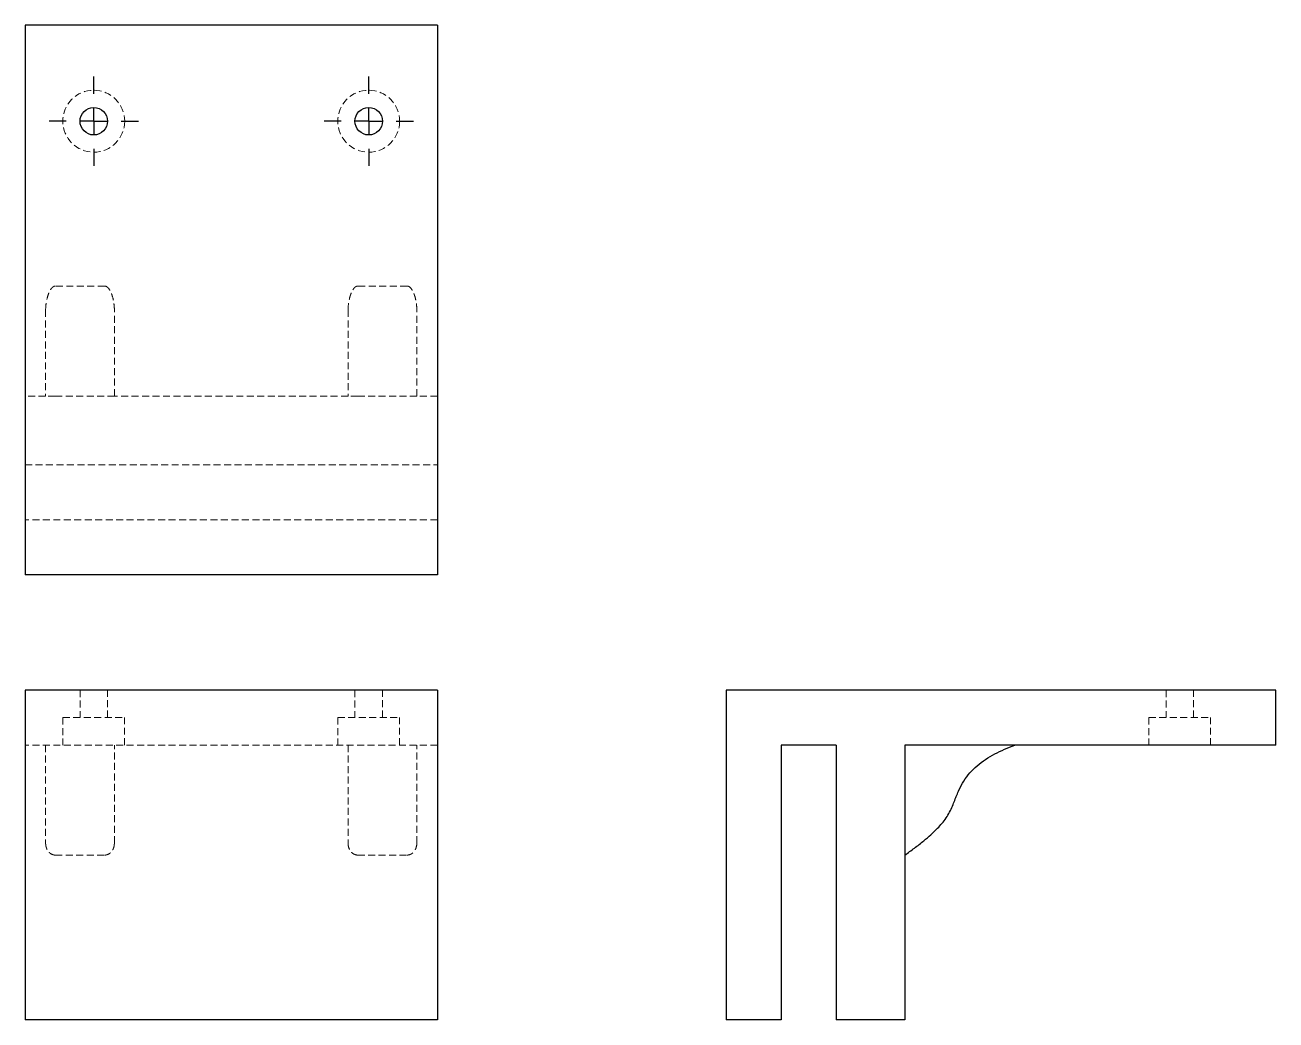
# Model space of a CAD drawing. Header units: millimetres. Extents: x 46 to 273, y 27 to 208.
import ezdxf

# ---------------------------------------------------------------- set-up
doc = ezdxf.new("R2010")
doc.units = ezdxf.units.MM
doc.linetypes.add('HIDDEN', pattern=[1.905, 1.27, -0.635])
doc.layers.add('10', color=7, linetype='Continuous')

# ---------------------------------------------------------------- blocks, each defined once
blk = doc.blocks.new('SW_CENTERMARKSYMBOL_0')
at = {"layer": '10', "color": 0}
for p, q in [((0, 5), (0, 8.125)), ((0, 0), (0, 2.5)), ((-5, 0), (-8.125, 0)), ((0, 0), (-2.5, 0)), ((0, 0), (0, -2.5)), ((0, 0), (2.5, 0)), ((5, 0), (8.125, 0)), ((0, -5), (0, -8.125))]:
    blk.add_line(p, q, dxfattribs=at)
blk = doc.blocks.new('SW_CENTERMARKSYMBOL_1')
at = {"layer": '10', "color": 0}
for p, q in [((0, 5), (0, 8.125)), ((0, 0), (0, 2.5)), ((-5, 0), (-8.125, 0)), ((0, 0), (-2.5, 0)), ((0, 0), (0, -2.5)), ((0, 0), (2.5, 0)), ((5, 0), (8.125, 0)), ((0, -5), (0, -8.125))]:
    blk.add_line(p, q, dxfattribs=at)

msp = doc.modelspace()

# ---------------------------------------------------------------- linework, layer by layer
at = {"color": 7, "linetype": 'Continuous', "lineweight": 25}
for p, q in [((45.5, 208), (45.5, 108)), ((120.5, 208), (45.5, 208)), ((120.5, 208), (120.5, 108)), ((120.5, 108), (45.5, 108)), ((45.5, 87), (45.5, 27)), ((120.5, 87), (45.5, 87)), ((120.5, 87), (120.5, 27)), ((173, 87), (173, 27)), ((273, 87), (173, 87)), ((273, 77), (273, 87)), ((193, 77), (183, 77)), ((183, 77), (183, 27)), ((193, 77), (193, 27)), ((205.5, 77), (205.5, 27)), ((273, 77), (205.5, 77)), ((120.5, 27), (45.5, 27)), ((183, 27), (173, 27)), ((205.5, 27), (193, 27))]:
    msp.add_line(p, q, dxfattribs=at)
at = {"color": 7, "linetype": 'HIDDEN', "lineweight": 18}
for p, q in [((60, 160.5), (51, 160.5)), ((115, 160.5), (106, 160.5)), ((49.25, 156.16), (49.25, 140.5)), ((61.75, 140.5), (61.75, 156.16)), ((104.25, 156.16), (104.25, 140.5)), ((116.75, 140.5), (116.75, 156.16)), ((49.25, 140.5), (45.5, 140.5)), ((51, 140.5), (60, 140.5)), ((104.25, 140.5), (61.75, 140.5)), ((106, 140.5), (115, 140.5)), ((120.5, 140.5), (116.75, 140.5)), ((45.5, 128), (120.5, 128)), ((120.5, 118), (45.5, 118)), ((55.5, 87), (55.5, 82)), ((60.5, 82), (60.5, 87)), ((105.5, 87), (105.5, 82)), ((110.5, 82), (110.5, 87)), ((253, 87), (253, 82)), ((258, 82), (258, 87)), ((52.38, 82), (63.62, 82)), ((52.38, 82), (52.38, 77)), ((63.62, 77), (63.62, 82)), ((102.38, 82), (113.62, 82)), ((102.38, 82), (102.38, 77)), ((113.62, 77), (113.62, 82)), ((249.88, 82), (261.12, 82)), ((249.88, 82), (249.88, 77)), ((261.12, 77), (261.12, 82)), ((120.5, 77), (45.5, 77)), ((49.25, 77), (49.25, 59.15)), ((61.75, 59.15), (61.75, 77)), ((104.25, 77), (104.25, 59.15)), ((116.75, 59.15), (116.75, 77)), ((51, 57), (60, 57)), ((106, 57), (115, 57))]:
    msp.add_line(p, q, dxfattribs=at)
for centre in [(58, 190.5), (108, 190.5)]:
    msp.add_circle(centre, 5.63, dxfattribs=at)
at = {"color": 7, "linetype": 'Continuous', "lineweight": 25}
for centre in [(58, 190.5), (108, 190.5)]:
    msp.add_circle(centre, 2.5, dxfattribs=at)
at = {"color": 7, "linetype": 'HIDDEN', "lineweight": 18}
for points, knots in [([(49.25, 156.16), (49.25, 156.57), (49.28, 156.98), (49.4, 157.8), (49.49, 158.2), (49.66, 158.79), (49.72, 158.99), (49.88, 159.38), (49.97, 159.56), (50.17, 159.92), (50.29, 160.09), (50.52, 160.31), (50.61, 160.38), (50.79, 160.47), (50.89, 160.5), (51, 160.5)], [0, 0, 0, 0, 0.25, 0.25, 0.5, 0.5, 0.625, 0.625, 0.75, 0.75, 0.875, 0.875, 0.9375, 0.9375, 1, 1, 1, 1]), ([(60, 160.5), (60.11, 160.5), (60.21, 160.47), (60.4, 160.38), (60.48, 160.31), (60.71, 160.1), (60.83, 159.92), (61.03, 159.56), (61.12, 159.38), (61.28, 159), (61.34, 158.8), (61.52, 158.2), (61.6, 157.8), (61.72, 156.98), (61.75, 156.57), (61.75, 156.16)], [0, 0, 0, 0, 0.0625, 0.0625, 0.125, 0.125, 0.25, 0.25, 0.375, 0.375, 0.5, 0.5, 0.75, 0.75, 1, 1, 1, 1]), ([(104.25, 156.16), (104.25, 156.57), (104.28, 156.98), (104.4, 157.8), (104.48, 158.2), (104.66, 158.79), (104.72, 158.99), (104.88, 159.38), (104.96, 159.56), (105.17, 159.92), (105.29, 160.1), (105.52, 160.31), (105.6, 160.38), (105.79, 160.47), (105.89, 160.5), (106, 160.5)], [0, 0, 0, 0, 0.25, 0.25, 0.5, 0.5, 0.625, 0.625, 0.75, 0.75, 0.875, 0.875, 0.9375, 0.9375, 1, 1, 1, 1]), ([(115, 160.5), (115.11, 160.5), (115.21, 160.47), (115.4, 160.38), (115.48, 160.31), (115.71, 160.1), (115.83, 159.92), (116.03, 159.56), (116.12, 159.38), (116.28, 159), (116.34, 158.8), (116.52, 158.2), (116.6, 157.8), (116.72, 156.98), (116.75, 156.57), (116.75, 156.16)], [0, 0, 0, 0, 0.0625, 0.0625, 0.125, 0.125, 0.25, 0.25, 0.375, 0.375, 0.5, 0.5, 0.75, 0.75, 1, 1, 1, 1]), ([(51, 140.5), (50.87, 140.5), (50.74, 140.5), (50.5, 140.5), (50.38, 140.5), (50.15, 140.5), (50.05, 140.5), (49.86, 140.5), (49.78, 140.5), (49.55, 140.5), (49.44, 140.5), (49.29, 140.5), (49.25, 140.5), (49.25, 140.5)], [0, 0, 0, 0, 0.125, 0.125, 0.25, 0.25, 0.375, 0.375, 0.5, 0.5, 0.75, 0.75, 1, 1, 1, 1]), ([(61.75, 140.5), (61.75, 140.5), (61.71, 140.5), (61.6, 140.5), (61.55, 140.5), (61.44, 140.5), (61.38, 140.5), (61.15, 140.5), (60.96, 140.5), (60.62, 140.5), (60.51, 140.5), (60.26, 140.5), (60.13, 140.5), (60, 140.5)], [0, 0, 0, 0, 0.25, 0.25, 0.375, 0.375, 0.5, 0.5, 0.75, 0.75, 0.875, 0.875, 1, 1, 1, 1]), ([(106, 140.5), (105.87, 140.5), (105.74, 140.5), (105.5, 140.5), (105.38, 140.5), (105.15, 140.5), (105.05, 140.5), (104.86, 140.5), (104.78, 140.5), (104.55, 140.5), (104.44, 140.5), (104.29, 140.5), (104.25, 140.5), (104.25, 140.5)], [0, 0, 0, 0, 0.125, 0.125, 0.25, 0.25, 0.375, 0.375, 0.5, 0.5, 0.75, 0.75, 1, 1, 1, 1]), ([(116.75, 140.5), (116.75, 140.5), (116.71, 140.5), (116.6, 140.5), (116.55, 140.5), (116.44, 140.5), (116.38, 140.5), (116.15, 140.5), (115.96, 140.5), (115.62, 140.5), (115.51, 140.5), (115.26, 140.5), (115.13, 140.5), (115, 140.5)], [0, 0, 0, 0, 0.25, 0.25, 0.375, 0.375, 0.5, 0.5, 0.75, 0.75, 0.875, 0.875, 1, 1, 1, 1]), ([(51, 57), (50.87, 57), (50.74, 57.02), (50.5, 57.09), (50.38, 57.14), (50.15, 57.26), (50.05, 57.34), (49.86, 57.51), (49.78, 57.61), (49.55, 57.92), (49.44, 58.15), (49.29, 58.64), (49.25, 58.9), (49.25, 59.15)], [0, 0, 0, 0, 0.125, 0.125, 0.25, 0.25, 0.375, 0.375, 0.5, 0.5, 0.75, 0.75, 1, 1, 1, 1]), ([(61.75, 59.15), (61.75, 58.9), (61.71, 58.64), (61.6, 58.28), (61.55, 58.15), (61.44, 57.93), (61.38, 57.82), (61.15, 57.5), (60.96, 57.33), (60.62, 57.14), (60.51, 57.09), (60.26, 57.02), (60.13, 57), (60, 57)], [0, 0, 0, 0, 0.25, 0.25, 0.375, 0.375, 0.5, 0.5, 0.75, 0.75, 0.875, 0.875, 1, 1, 1, 1]), ([(106, 57), (105.87, 57), (105.74, 57.02), (105.5, 57.09), (105.38, 57.14), (105.15, 57.26), (105.05, 57.34), (104.86, 57.51), (104.78, 57.61), (104.55, 57.92), (104.44, 58.15), (104.29, 58.64), (104.25, 58.9), (104.25, 59.15)], [0, 0, 0, 0, 0.125, 0.125, 0.25, 0.25, 0.375, 0.375, 0.5, 0.5, 0.75, 0.75, 1, 1, 1, 1]), ([(116.75, 59.15), (116.75, 58.9), (116.71, 58.64), (116.6, 58.28), (116.55, 58.15), (116.44, 57.93), (116.38, 57.82), (116.15, 57.5), (115.96, 57.33), (115.62, 57.14), (115.51, 57.09), (115.26, 57.02), (115.13, 57), (115, 57)], [0, 0, 0, 0, 0.25, 0.25, 0.375, 0.375, 0.5, 0.5, 0.75, 0.75, 0.875, 0.875, 1, 1, 1, 1])]:
    msp.add_open_spline(points, degree=3, knots=knots, dxfattribs=at)
at = {"color": 7, "linetype": 'Continuous', "lineweight": 25}
msp.add_open_spline([(205.5, 57), (206.08, 57.41), (207.26, 58.26), (209.26, 59.82), (210.95, 61.31), (212.53, 63.02), (213.76, 64.82), (214.46, 66.66), (214.96, 67.92), (215.47, 69.13), (216.49, 71.05), (218.53, 73.37), (221.78, 75.48), (224.24, 76.53), (225.5, 77)], degree=3, knots=[0, 0, 0, 0, 0.08456, 0.16912, 0.295961, 0.338241, 0.422801, 0.507361, 0.549641, 0.591921, 0.676481, 0.845602, 1.014722, 1.183842, 1.183842, 1.183842, 1.183842], dxfattribs=at)

# ---------------------------------------------------------------- block references
at = {"layer": '10'}
for name, p in [('SW_CENTERMARKSYMBOL_1', (58, 190.5)), ('SW_CENTERMARKSYMBOL_0', (108, 190.5))]:
    msp.add_blockref(name, p, dxfattribs=at)

doc.saveas('drawing.dxf')
